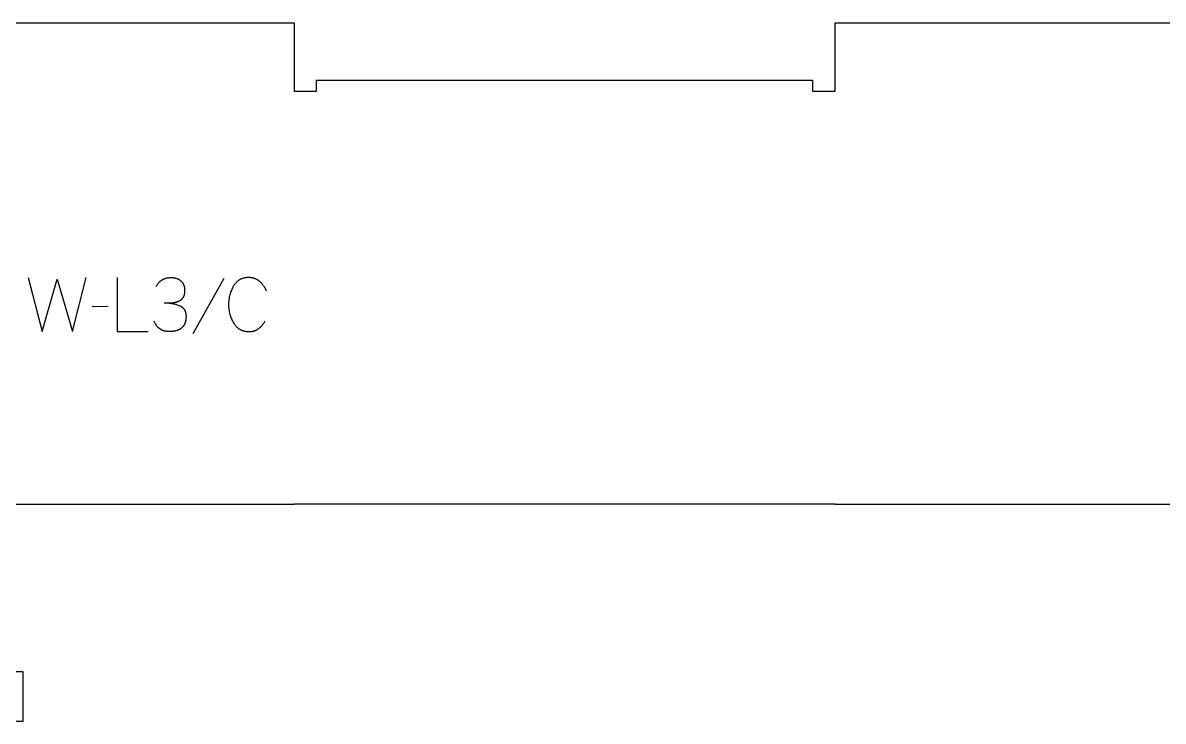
# Model space of a CAD drawing. Extents: x 0 to 4485, y 0 to 8771.
# Drawn here: x 1571 to 2204, y 4230 to 4618 of the extents above; entities that cross this region are included whole.
import ezdxf

# ---------------------------------------------------------------- set-up
doc = ezdxf.new("R2010")
doc.units = 0
doc.layers.add('1_ANYTOOL_1MMDEEP_LABELS_S', color=2, linetype='CONTINUOUS')
doc.layers.add('4_ANYTOOL_CUTTHROUGH_OUTSI', color=5, linetype='CONTINUOUS')

msp = doc.modelspace()

# ---------------------------------------------------------------- linework, layer by layer
at = {"layer": '1_ANYTOOL_1MMDEEP_LABELS_S', "color": 2}
for points in [[(1573.73, 4476.52), (1581.44, 4446.52), (1589.89, 4475.62), (1598.37, 4446.52), (1605.87, 4476.52)], [(1623.23, 4476.52), (1623.23, 4446.52), (1640.33, 4446.52)], [(1644.87, 4471.59), (1645.03, 4471.89), (1645.2, 4472.19), (1645.37, 4472.47), (1645.54, 4472.75), (1645.73, 4473.01), (1645.92, 4473.27), (1646.11, 4473.51), (1646.21, 4473.63), (1646.32, 4473.75), (1646.42, 4473.86), (1646.52, 4473.97), (1646.63, 4474.08), (1646.74, 4474.19), (1646.85, 4474.3), (1646.96, 4474.4), (1647.07, 4474.5), (1647.19, 4474.59), (1647.3, 4474.69), (1647.42, 4474.78), (1647.54, 4474.87), (1647.66, 4474.96), (1647.79, 4475.05), (1647.91, 4475.13), (1648.03, 4475.21), (1648.16, 4475.29), (1648.29, 4475.36), (1648.42, 4475.44), (1648.55, 4475.51), (1648.69, 4475.58), (1648.82, 4475.64), (1648.96, 4475.71), (1649.1, 4475.77), (1649.24, 4475.83), (1649.38, 4475.88), (1649.52, 4475.94), (1649.66, 4475.99), (1649.81, 4476.04), (1649.96, 4476.09), (1650.11, 4476.13), (1650.41, 4476.21), (1650.72, 4476.28), (1651.03, 4476.35), (1651.36, 4476.4), (1651.68, 4476.44), (1652.02, 4476.48), (1652.36, 4476.5), (1652.71, 4476.52), (1653.06, 4476.52), (1653.27, 4476.52), (1653.48, 4476.51), (1653.68, 4476.5), (1653.88, 4476.49), (1654.09, 4476.47), (1654.28, 4476.45), (1654.48, 4476.43), (1654.67, 4476.4), (1654.86, 4476.37), (1655.05, 4476.34), (1655.24, 4476.3), (1655.42, 4476.25), (1655.6, 4476.21), (1655.78, 4476.16), (1655.95, 4476.11), (1656.13, 4476.05), (1656.3, 4475.99), (1656.47, 4475.92), (1656.63, 4475.86), (1656.8, 4475.78), (1656.96, 4475.71), (1657.12, 4475.63), (1657.27, 4475.55), (1657.43, 4475.46), (1657.58, 4475.37), (1657.73, 4475.28), (1657.87, 4475.18), (1658.02, 4475.08), (1658.16, 4474.97), (1658.3, 4474.86), (1658.43, 4474.75), (1658.57, 4474.63), (1658.7, 4474.51), (1658.82, 4474.39), (1658.94, 4474.27), (1659.06, 4474.14), (1659.18, 4474.01), (1659.28, 4473.87), (1659.39, 4473.73), (1659.49, 4473.59), (1659.59, 4473.45), (1659.68, 4473.3), (1659.77, 4473.15), (1659.85, 4473), (1659.93, 4472.84), (1660.01, 4472.68), (1660.08, 4472.52), (1660.15, 4472.35), (1660.21, 4472.18), (1660.27, 4472.01), (1660.32, 4471.84), (1660.37, 4471.66), (1660.42, 4471.48), (1660.46, 4471.29), (1660.5, 4471.1), (1660.53, 4470.91), (1660.56, 4470.72), (1660.58, 4470.52), (1660.6, 4470.32), (1660.62, 4470.12), (1660.63, 4469.91), (1660.64, 4469.7), (1660.64, 4469.49), (1660.64, 4468.93), (1660.63, 4468.6), (1660.6, 4468.28), (1660.57, 4467.97), (1660.53, 4467.67), (1660.51, 4467.52), (1660.48, 4467.37), (1660.45, 4467.23), (1660.42, 4467.09), (1660.39, 4466.96), (1660.35, 4466.82), (1660.32, 4466.69), (1660.28, 4466.56), (1660.24, 4466.44), (1660.19, 4466.31), (1660.15, 4466.19), (1660.1, 4466.07), (1660.05, 4465.96), (1659.99, 4465.85), (1659.94, 4465.74), (1659.88, 4465.63), (1659.82, 4465.52), (1659.76, 4465.42), (1659.69, 4465.32), (1659.63, 4465.22), (1659.56, 4465.13), (1659.49, 4465.03), (1659.34, 4464.86), (1659.19, 4464.68), (1659.03, 4464.52), (1658.87, 4464.36), (1658.79, 4464.28), (1658.71, 4464.21), (1658.63, 4464.13), (1658.54, 4464.06), (1658.45, 4463.99), (1658.37, 4463.92), (1658.28, 4463.86), (1658.19, 4463.79), (1658.1, 4463.73), (1658.01, 4463.67), (1657.92, 4463.61), (1657.82, 4463.55), (1657.73, 4463.49), (1657.63, 4463.44), (1657.54, 4463.38), (1657.44, 4463.33), (1657.34, 4463.28), (1657.24, 4463.23), (1657.14, 4463.19), (1657.04, 4463.14), (1656.93, 4463.1), (1656.83, 4463.06), (1656.62, 4462.98), (1656.4, 4462.9), (1656.18, 4462.84), (1655.96, 4462.77), (1655.74, 4462.71), (1655.52, 4462.66), (1655.29, 4462.61), (1655.06, 4462.56), (1654.83, 4462.52), (1654.6, 4462.48), (1654.36, 4462.44), (1654.13, 4462.42), (1653.89, 4462.39), (1653.65, 4462.37), (1653.4, 4462.35), (1653.16, 4462.34), (1652.91, 4462.33), (1649.2, 4462.29)], [(1682.42, 4476.05), (1665.23, 4445.28)], [(1706.03, 4469.02), (1705.87, 4469.42), (1705.7, 4469.82), (1705.52, 4470.2), (1705.33, 4470.58), (1705.13, 4470.94), (1704.92, 4471.3), (1704.7, 4471.65), (1704.47, 4471.99), (1704.23, 4472.33), (1703.98, 4472.65), (1703.72, 4472.96), (1703.45, 4473.27), (1703.18, 4473.56), (1702.89, 4473.85), (1702.59, 4474.13), (1702.28, 4474.4), (1702.12, 4474.53), (1701.96, 4474.66), (1701.8, 4474.78), (1701.64, 4474.9), (1701.47, 4475.01), (1701.3, 4475.12), (1701.13, 4475.23), (1700.96, 4475.33), (1700.78, 4475.42), (1700.61, 4475.52), (1700.43, 4475.61), (1700.25, 4475.69), (1700.06, 4475.77), (1699.88, 4475.85), (1699.69, 4475.92), (1699.5, 4475.99), (1699.31, 4476.05), (1699.11, 4476.11), (1698.92, 4476.17), (1698.72, 4476.22), (1698.52, 4476.27), (1698.32, 4476.31), (1698.11, 4476.35), (1697.9, 4476.39), (1697.7, 4476.42), (1697.48, 4476.45), (1697.27, 4476.47), (1697.06, 4476.49), (1696.84, 4476.5), (1696.62, 4476.51), (1696.4, 4476.52), (1696.17, 4476.52), (1695.83, 4476.52), (1695.49, 4476.5), (1695.16, 4476.48), (1694.83, 4476.45), (1694.51, 4476.41), (1694.19, 4476.36), (1693.88, 4476.3), (1693.58, 4476.23), (1693.28, 4476.15), (1692.98, 4476.06), (1692.69, 4475.97), (1692.41, 4475.86), (1692.13, 4475.75), (1691.99, 4475.68), (1691.86, 4475.62), (1691.72, 4475.56), (1691.59, 4475.49), (1691.46, 4475.42), (1691.32, 4475.35), (1691.19, 4475.27), (1691.07, 4475.2), (1690.94, 4475.12), (1690.81, 4475.04), (1690.69, 4474.95), (1690.57, 4474.87), (1690.45, 4474.78), (1690.32, 4474.69), (1690.09, 4474.5), (1689.86, 4474.3), (1689.63, 4474.1), (1689.41, 4473.88), (1689.2, 4473.66), (1688.99, 4473.42), (1688.78, 4473.18), (1688.58, 4472.93), (1688.39, 4472.67), (1688.2, 4472.4), (1688.01, 4472.12), (1687.84, 4471.83), (1687.5, 4471.24), (1687.18, 4470.64), (1686.88, 4470.04), (1686.61, 4469.42), (1686.36, 4468.8), (1686.13, 4468.18), (1685.92, 4467.54), (1685.73, 4466.9), (1685.57, 4466.26), (1685.42, 4465.6), (1685.3, 4464.94), (1685.21, 4464.27), (1685.13, 4463.59), (1685.07, 4462.91), (1685.04, 4462.22), (1685.03, 4461.52), (1685.04, 4460.82), (1685.07, 4460.13), (1685.13, 4459.45), (1685.21, 4458.77), (1685.31, 4458.1), (1685.43, 4457.44), (1685.58, 4456.78), (1685.66, 4456.46), (1685.74, 4456.14), (1685.83, 4455.81), (1685.93, 4455.5), (1686.03, 4455.18), (1686.14, 4454.86), (1686.26, 4454.55), (1686.38, 4454.24), (1686.63, 4453.62), (1686.91, 4453.01), (1687.21, 4452.4), (1687.53, 4451.8), (1687.88, 4451.21), (1688.06, 4450.92), (1688.25, 4450.64), (1688.44, 4450.37), (1688.64, 4450.11), (1688.84, 4449.86), (1689.05, 4449.62), (1689.27, 4449.38), (1689.49, 4449.16), (1689.71, 4448.94), (1689.95, 4448.74), (1690.19, 4448.54), (1690.31, 4448.45), (1690.43, 4448.35), (1690.55, 4448.26), (1690.68, 4448.17), (1690.81, 4448.09), (1690.94, 4448), (1691.07, 4447.92), (1691.2, 4447.84), (1691.33, 4447.77), (1691.46, 4447.69), (1691.6, 4447.62), (1691.74, 4447.55), (1692.01, 4447.42), (1692.3, 4447.29), (1692.59, 4447.18), (1692.88, 4447.07), (1693.19, 4446.98), (1693.49, 4446.89), (1693.81, 4446.81), (1694.12, 4446.74), (1694.45, 4446.69), (1694.78, 4446.63), (1695.11, 4446.59), (1695.46, 4446.56), (1695.8, 4446.54), (1696.16, 4446.52), (1696.52, 4446.52), (1696.9, 4446.53), (1697.27, 4446.55), (1697.46, 4446.56), (1697.64, 4446.58), (1697.82, 4446.6), (1698, 4446.62), (1698.18, 4446.65), (1698.35, 4446.68), (1698.53, 4446.71), (1698.7, 4446.75), (1698.87, 4446.79), (1699.03, 4446.83), (1699.2, 4446.88), (1699.37, 4446.93), (1699.53, 4446.98), (1699.69, 4447.04), (1699.85, 4447.09), (1700, 4447.16), (1700.16, 4447.22), (1700.31, 4447.29), (1700.46, 4447.36), (1700.61, 4447.44), (1700.76, 4447.51), (1700.91, 4447.6), (1701.05, 4447.68), (1701.19, 4447.77), (1701.33, 4447.86), (1701.47, 4447.95), (1701.61, 4448.05), (1701.74, 4448.15), (1702.01, 4448.36), (1702.27, 4448.57), (1702.52, 4448.79), (1702.77, 4449.02), (1703.02, 4449.26), (1703.25, 4449.5), (1703.49, 4449.75), (1703.72, 4450.01), (1703.94, 4450.28), (1704.15, 4450.55), (1704.37, 4450.83), (1704.57, 4451.12), (1704.77, 4451.42), (1704.97, 4451.72), (1705.16, 4452.03), (1705.34, 4452.35)], [(1618.09, 4460.41), (1609.3, 4460.32)], [(1651.99, 4462.29), (1652.42, 4462.26), (1652.86, 4462.23), (1653.29, 4462.18), (1653.71, 4462.12), (1654.13, 4462.05), (1654.54, 4461.97), (1654.96, 4461.87), (1655.36, 4461.77), (1655.76, 4461.66), (1656.16, 4461.53), (1656.56, 4461.4), (1656.94, 4461.25), (1657.33, 4461.09), (1657.71, 4460.93), (1658.09, 4460.75), (1658.46, 4460.56), (1658.64, 4460.46), (1658.82, 4460.35), (1658.9, 4460.3), (1658.99, 4460.24), (1659.07, 4460.18), (1659.15, 4460.13), (1659.23, 4460.07), (1659.31, 4460.01), (1659.39, 4459.95), (1659.46, 4459.88), (1659.54, 4459.82), (1659.61, 4459.75), (1659.68, 4459.69), (1659.75, 4459.62), (1659.82, 4459.55), (1659.89, 4459.48), (1659.95, 4459.41), (1660.02, 4459.34), (1660.08, 4459.26), (1660.14, 4459.19), (1660.2, 4459.11), (1660.26, 4459.04), (1660.32, 4458.96), (1660.37, 4458.88), (1660.43, 4458.8), (1660.48, 4458.72), (1660.53, 4458.63), (1660.58, 4458.55), (1660.63, 4458.46), (1660.68, 4458.38), (1660.72, 4458.29), (1660.77, 4458.2), (1660.81, 4458.11), (1660.85, 4458.02), (1660.89, 4457.92), (1660.93, 4457.83), (1661, 4457.64), (1661.07, 4457.44), (1661.13, 4457.24), (1661.18, 4457.03), (1661.23, 4456.82), (1661.27, 4456.61), (1661.31, 4456.39), (1661.34, 4456.16), (1661.37, 4455.93), (1661.39, 4455.7), (1661.4, 4455.46), (1661.41, 4455.21), (1661.42, 4454.96), (1661.41, 4454.68), (1661.41, 4454.41), (1661.39, 4454.14), (1661.38, 4453.88), (1661.35, 4453.62), (1661.33, 4453.36), (1661.3, 4453.12), (1661.26, 4452.87), (1661.22, 4452.63), (1661.17, 4452.4), (1661.12, 4452.17), (1661.07, 4451.94), (1661.01, 4451.72), (1660.94, 4451.51), (1660.87, 4451.3), (1660.79, 4451.1), (1660.71, 4450.9), (1660.63, 4450.7), (1660.54, 4450.51), (1660.44, 4450.33), (1660.34, 4450.15), (1660.24, 4449.97), (1660.13, 4449.8), (1660.02, 4449.64), (1659.9, 4449.47), (1659.77, 4449.32), (1659.65, 4449.17), (1659.58, 4449.1), (1659.51, 4449.02), (1659.44, 4448.95), (1659.37, 4448.88), (1659.3, 4448.81), (1659.23, 4448.75), (1659.16, 4448.68), (1659.08, 4448.62), (1658.93, 4448.49), (1658.77, 4448.37), (1658.61, 4448.25), (1658.45, 4448.14), (1658.28, 4448.03), (1658.11, 4447.92), (1657.93, 4447.82), (1657.76, 4447.72), (1657.57, 4447.63), (1657.39, 4447.54), (1657.2, 4447.45), (1657.01, 4447.37), (1656.81, 4447.29), (1656.61, 4447.22), (1656.41, 4447.14), (1656.2, 4447.08), (1655.99, 4447.01), (1655.78, 4446.95), (1655.56, 4446.9), (1655.34, 4446.85), (1655.12, 4446.8), (1654.89, 4446.75), (1654.66, 4446.71), (1654.43, 4446.68), (1654.19, 4446.64), (1653.7, 4446.59), (1653.2, 4446.55), (1652.69, 4446.53), (1652.16, 4446.52), (1651.78, 4446.53), (1651.4, 4446.54), (1651.04, 4446.57), (1650.68, 4446.61), (1650.33, 4446.66), (1650.15, 4446.69), (1649.98, 4446.72), (1649.81, 4446.76), (1649.65, 4446.79), (1649.48, 4446.83), (1649.32, 4446.88), (1649.16, 4446.92), (1649, 4446.97), (1648.84, 4447.02), (1648.69, 4447.08), (1648.53, 4447.13), (1648.38, 4447.19), (1648.23, 4447.26), (1648.08, 4447.32), (1647.94, 4447.39), (1647.79, 4447.46), (1647.65, 4447.53), (1647.51, 4447.61), (1647.37, 4447.69), (1647.24, 4447.77), (1647.1, 4447.86), (1646.97, 4447.95), (1646.84, 4448.04), (1646.71, 4448.13), (1646.59, 4448.22), (1646.46, 4448.32), (1646.34, 4448.43), (1646.22, 4448.53), (1646.1, 4448.64), (1645.98, 4448.75), (1645.87, 4448.86), (1645.76, 4448.97), (1645.65, 4449.09), (1645.54, 4449.21), (1645.43, 4449.34), (1645.32, 4449.46), (1645.22, 4449.59), (1645.12, 4449.73), (1645.02, 4449.86), (1644.92, 4450), (1644.83, 4450.14), (1644.73, 4450.28), (1644.64, 4450.43), (1644.55, 4450.58), (1644.38, 4450.88), (1644.21, 4451.2), (1644.05, 4451.53), (1643.9, 4451.87), (1643.76, 4452.22)]]:
    msp.add_lwpolyline(points, dxfattribs=at)
at = {"layer": '4_ANYTOOL_CUTTHROUGH_OUTSI', "color": 5}
for points in [[(1421.95, 4618), (1721.45, 4618), (1721.45, 4580.09), (1733.95, 4580.09), (1733.95, 4586.09), (2009.45, 4586.09), (2009.45, 4580.09), (2021.95, 4580.09), (2021.95, 4618), (2321.45, 4618)], [(2508.95, 4350.5), (2021.95, 4350.5), (2021.95, 4350.59), (2021.7, 4350.59), (1721.45, 4350.59), (1721.45, 4350.5), (1421.95, 4350.5)], [(1564.94, 4230.13), (1570.94, 4230.13), (1570.94, 4257.63), (1558.54, 4257.63)]]:
    msp.add_lwpolyline(points, dxfattribs=at)

doc.saveas('drawing.dxf')
